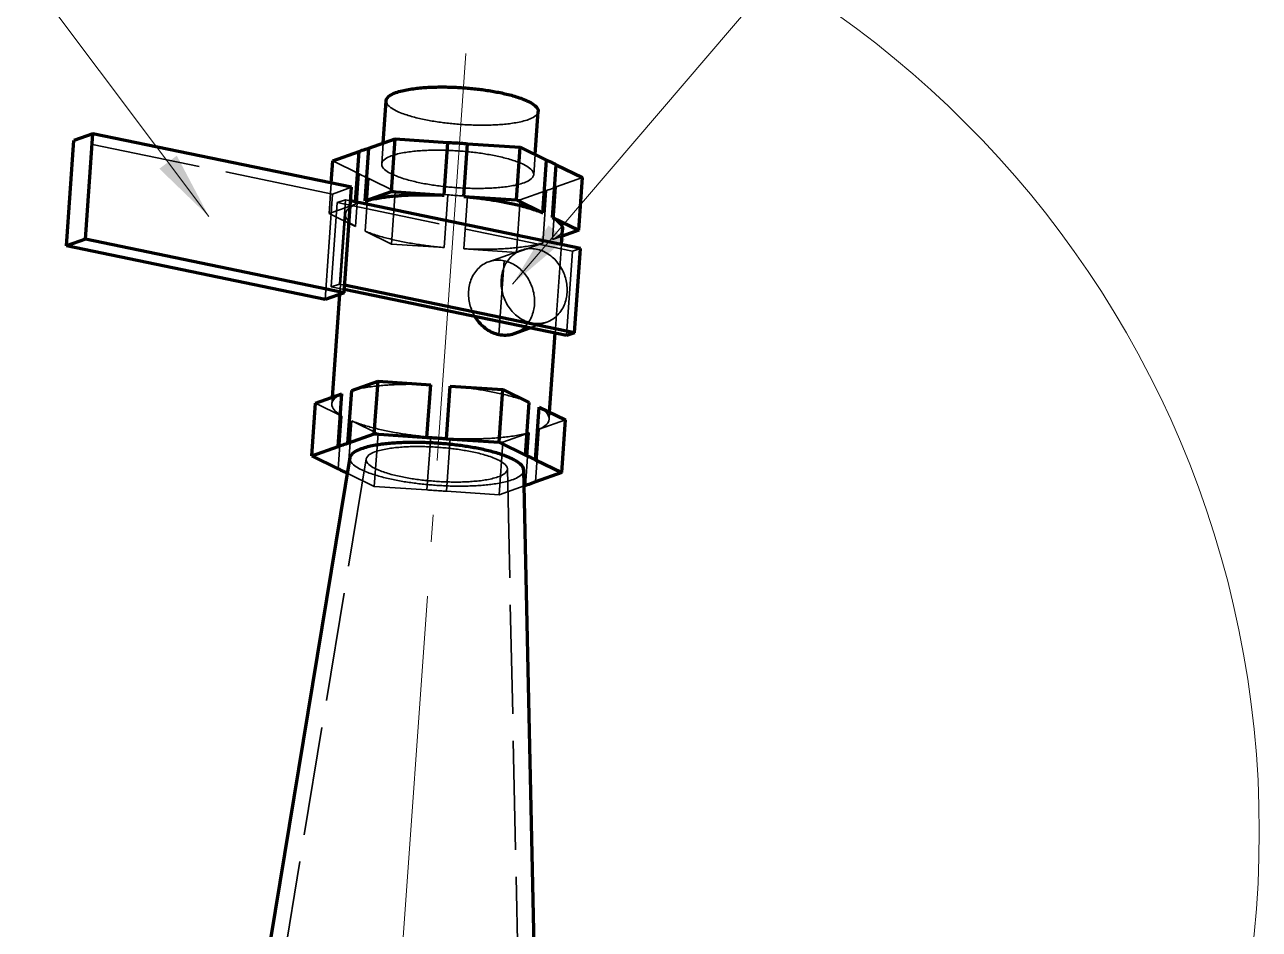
# Model space of a CAD drawing. Header units: millimetres. Extents: x 0 to 2208, y 0 to 420.
# Drawn here: x 990.64 to 1036, y 236.91 to 270.16 of the extents above; entities that cross this region are included whole.
import ezdxf

# ---------------------------------------------------------------- set-up
doc = ezdxf.new("R2010")
doc.units = ezdxf.units.MM
doc.linetypes.add('IRAM-E-TRAZOS', pattern=[5, 4, -1])
doc.linetypes.add('IRAM-F-TRAZO-PUNTO', pattern=[20, 15, -2, 1, -2])
for name, color, linetype, lineweight in [('01-VISIBLE', 7, 'CONTINUOUS', 70), ('02-OCULTA', 4, 'IRAM-E-TRAZOS', 35), ('03-EJE', 1, 'IRAM-F-TRAZO-PUNTO', 18), ('08-FINA', 5, 'CONTINUOUS', 18)]:
    doc.layers.add(name, color=color, linetype=linetype, lineweight=lineweight)

msp = doc.modelspace()

# ---------------------------------------------------------------- hatches: boundary and pattern name
at = {"layer": '08-FINA'}
h = msp.add_hatch(color=7, dxfattribs=at)
h.dxf.hatch_style = 1
h.paths.add_polyline_path([(997.413, 263.106), (996.232, 265.345), (995.592, 264.865)])
h = msp.add_hatch(color=7, dxfattribs=at)
h.dxf.hatch_style = 1
h.paths.add_polyline_path([(1008.567, 260.624), (1010.495, 262.265), (1009.886, 262.784)])

# ---------------------------------------------------------------- linework, layer by layer
at = {"layer": '01-VISIBLE'}
for points in [[(1003.923, 267.366), (1003.938, 267.424), (1003.97, 267.475), (1004.012, 267.518), (1004.06, 267.555), (1004.112, 267.587), (1004.165, 267.614), (1004.221, 267.639), (1004.277, 267.661), (1004.334, 267.681), (1004.392, 267.699), (1004.45, 267.715), (1004.508, 267.73), (1004.567, 267.744), (1004.626, 267.757), (1004.686, 267.769), (1004.745, 267.779), (1004.805, 267.789), (1004.864, 267.799), (1004.924, 267.807), (1004.984, 267.815), (1005.044, 267.822), (1005.104, 267.829), (1005.164, 267.835), (1005.224, 267.84), (1005.285, 267.845), (1005.345, 267.849), (1005.405, 267.853), (1005.466, 267.857), (1005.526, 267.86), (1005.586, 267.863), (1005.647, 267.865), (1005.707, 267.867), (1005.768, 267.868), (1005.828, 267.869), (1005.888, 267.87), (1005.949, 267.87), (1006.009, 267.87), (1006.07, 267.87), (1006.13, 267.869), (1006.191, 267.868), (1006.251, 267.867), (1006.311, 267.865), (1006.372, 267.863), (1006.432, 267.861), (1006.492, 267.858), (1006.553, 267.855), (1006.613, 267.852), (1006.674, 267.848), (1006.734, 267.844), (1006.794, 267.84), (1006.854, 267.835), (1006.915, 267.83), (1006.975, 267.825), (1007.035, 267.819), (1007.095, 267.814), (1007.155, 267.807), (1007.215, 267.801), (1007.275, 267.794), (1007.335, 267.787), (1007.395, 267.779), (1007.455, 267.772), (1007.515, 267.763), (1007.575, 267.755), (1007.635, 267.746), (1007.694, 267.737), (1007.754, 267.727), (1007.814, 267.717), (1007.873, 267.707), (1007.933, 267.696), (1007.992, 267.685), (1008.051, 267.673), (1008.111, 267.661), (1008.17, 267.649), (1008.229, 267.636), (1008.288, 267.623), (1008.347, 267.609), (1008.405, 267.594), (1008.464, 267.579), (1008.522, 267.564), (1008.58, 267.548), (1008.638, 267.531), (1008.696, 267.513), (1008.754, 267.495), (1008.811, 267.476), (1008.868, 267.456), (1008.925, 267.435), (1008.981, 267.413), (1009.037, 267.39), (1009.092, 267.365), (1009.147, 267.339), (1009.2, 267.311), (1009.253, 267.282), (1009.304, 267.25), (1009.354, 267.215), (1009.4, 267.176), (1009.442, 267.133), (1009.478, 267.084), (1009.503, 267.029), (1009.509, 266.97)], [(1003.812, 265.805), (1003.923, 267.366)], [(1009.397, 265.387), (1009.509, 266.97)], [(992.175, 262.029), (992.449, 265.901)], [(993.148, 266.148), (992.449, 265.901)], [(992.873, 262.276), (993.148, 266.148)], [(1002.651, 264.182), (993.148, 266.148)], [(1003.289, 265.62), (1004.257, 265.962)], [(1004.119, 264.026), (1004.257, 265.962)], [(1004.257, 265.962), (1006.192, 265.832)], [(1006.054, 263.896), (1006.192, 265.832)], [(1006.192, 265.832), (1006.252, 265.829), (1006.312, 265.826), (1006.372, 265.823), (1006.432, 265.82), (1006.492, 265.816), (1006.552, 265.812), (1006.611, 265.808), (1006.671, 265.804), (1006.731, 265.799), (1006.791, 265.794), (1006.851, 265.789), (1006.911, 265.784)], [(1001.962, 265.151), (1002.93, 265.493)], [(1002.799, 263.647), (1002.93, 265.493)], [(1002.93, 265.493), (1002.988, 265.518), (1003.047, 265.542), (1003.107, 265.563), (1003.167, 265.583), (1003.228, 265.602), (1003.289, 265.62)], [(1003.152, 263.684), (1003.289, 265.62)], [(1006.774, 263.848), (1006.911, 265.784)], [(1006.911, 265.784), (1008.846, 265.655)], [(1008.708, 263.719), (1008.846, 265.655)], [(1008.846, 265.655), (1009.813, 265.184)], [(1001.904, 264.337), (1001.962, 265.151)], [(1009.676, 263.248), (1009.813, 265.184)], [(1009.813, 265.184), (1009.875, 265.158), (1009.936, 265.131), (1009.996, 265.103), (1010.056, 265.073), (1010.115, 265.042), (1010.173, 265.009)], [(1010.036, 263.073), (1010.173, 265.009)], [(1010.173, 265.009), (1011.14, 264.538)], [(1011.003, 262.602), (1011.14, 264.538)], [(1002.377, 260.31), (1002.651, 264.182)], [(1003.152, 263.684), (1004.119, 264.026)], [(1004.119, 264.026), (1006.054, 263.896)], [(1011.064, 261.938), (1002.616, 263.685)], [(1003.152, 263.684), (1003.211, 263.7), (1003.27, 263.714), (1003.329, 263.728), (1003.388, 263.742), (1003.448, 263.754), (1003.508, 263.766), (1003.567, 263.777), (1003.627, 263.787), (1003.687, 263.797), (1003.747, 263.807), (1003.808, 263.815), (1003.868, 263.824), (1003.928, 263.832), (1003.989, 263.839), (1004.049, 263.846), (1004.11, 263.852), (1004.17, 263.859), (1004.231, 263.864), (1004.291, 263.87), (1004.352, 263.875), (1004.413, 263.879), (1004.473, 263.884), (1004.534, 263.888), (1004.595, 263.891), (1004.655, 263.895), (1004.716, 263.898), (1004.777, 263.9), (1004.838, 263.903), (1004.899, 263.905), (1004.959, 263.907), (1005.02, 263.908), (1005.081, 263.91), (1005.142, 263.911), (1005.203, 263.911), (1005.264, 263.912), (1005.324, 263.912), (1005.385, 263.912), (1005.446, 263.912), (1005.507, 263.911), (1005.568, 263.911), (1005.629, 263.91), (1005.689, 263.908), (1005.75, 263.907), (1005.811, 263.905), (1005.872, 263.903), (1005.933, 263.901), (1005.993, 263.899), (1006.054, 263.896)], [(1006.774, 263.848), (1006.834, 263.843), (1006.894, 263.837), (1006.955, 263.831), (1007.015, 263.825), (1007.076, 263.819), (1007.136, 263.812), (1007.196, 263.805), (1007.256, 263.798), (1007.317, 263.791), (1007.377, 263.783), (1007.437, 263.775), (1007.497, 263.767), (1007.557, 263.759), (1007.617, 263.751), (1007.677, 263.742), (1007.738, 263.733), (1007.797, 263.724), (1007.857, 263.714), (1007.917, 263.704), (1007.977, 263.694), (1008.037, 263.684), (1008.097, 263.674), (1008.156, 263.663), (1008.216, 263.652), (1008.276, 263.64), (1008.335, 263.628), (1008.395, 263.616), (1008.454, 263.604), (1008.513, 263.591), (1008.573, 263.578), (1008.632, 263.565), (1008.691, 263.551), (1008.75, 263.537), (1008.809, 263.523), (1008.868, 263.508), (1008.926, 263.492), (1008.985, 263.477), (1009.044, 263.461), (1009.102, 263.444), (1009.16, 263.427), (1009.218, 263.41), (1009.276, 263.392), (1009.334, 263.373), (1009.392, 263.354), (1009.449, 263.334), (1009.506, 263.314), (1009.563, 263.293), (1009.62, 263.271), (1009.676, 263.248)], [(1006.774, 263.848), (1008.708, 263.719)], [(1008.708, 263.719), (1009.676, 263.248)], [(1010.036, 263.073), (1010.087, 263.041), (1010.138, 263.007), (1010.187, 262.972), (1010.234, 262.933), (1010.278, 262.892), (1010.319, 262.847), (1010.355, 262.798), (1010.383, 262.744), (1010.4, 262.686), (1010.404, 262.625)], [(1010.036, 263.073), (1011.003, 262.602)], [(1010.365, 262.082), (1010.404, 262.625)], [(992.873, 262.276), (992.175, 262.029)], [(1002.377, 260.31), (992.873, 262.276)], [(1011.003, 262.602), (1010.387, 262.384)], [(1001.678, 260.064), (992.175, 262.029)], [(1010.844, 258.84), (1011.064, 261.938)], [(1010.545, 258.734), (1002.385, 260.422)], [(1010.844, 258.84), (1002.396, 260.587)], [(1002.377, 260.31), (1001.678, 260.064)], [(1001.947, 256.463), (1002.215, 260.253)], [(1007.185, 259.429), (1007.219, 259.376), (1007.254, 259.325), (1007.292, 259.275), (1007.332, 259.226), (1007.373, 259.179), (1007.417, 259.134), (1007.462, 259.09), (1007.509, 259.049), (1007.558, 259.01), (1007.609, 258.973), (1007.661, 258.938), (1007.715, 258.906), (1007.771, 258.877), (1007.827, 258.85), (1007.885, 258.826), (1007.945, 258.805), (1008.005, 258.788), (1008.066, 258.773)], [(1008.628, 258.808), (1009.204, 259.012)], [(1008.066, 258.773), (1008.128, 258.762), (1008.191, 258.755), (1008.254, 258.751), (1008.318, 258.751), (1008.381, 258.755), (1008.444, 258.762), (1008.506, 258.774), (1008.568, 258.789), (1008.628, 258.808)], [(1009.928, 255.915), (1010.134, 258.82)], [(1010.844, 258.84), (1010.545, 258.734)], [(1002.657, 256.714), (1003.625, 257.056)], [(1003.487, 255.12), (1003.625, 257.056)], [(1003.625, 257.056), (1005.56, 256.927)], [(1005.422, 254.991), (1005.56, 256.927)], [(1006.142, 254.943), (1006.279, 256.879)], [(1006.279, 256.879), (1008.214, 256.749)], [(1008.077, 254.813), (1008.214, 256.749)], [(1008.214, 256.749), (1009.181, 256.278)], [(1001.33, 256.245), (1002.298, 256.587)], [(1002.16, 254.651), (1002.298, 256.587)], [(1002.52, 254.778), (1002.657, 256.714)], [(1009.044, 254.342), (1009.181, 256.278)], [(1001.193, 254.309), (1001.33, 256.245)], [(1009.404, 254.167), (1009.541, 256.103)], [(1009.541, 256.103), (1010.509, 255.632)], [(1010.371, 253.696), (1010.509, 255.632)], [(1002.52, 254.778), (1003.487, 255.12)], [(1003.487, 255.12), (1005.422, 254.991)], [(1005.422, 254.991), (1005.482, 254.988), (1005.542, 254.985), (1005.602, 254.982), (1005.662, 254.978), (1005.722, 254.974), (1005.782, 254.971), (1005.842, 254.966), (1005.902, 254.962), (1005.962, 254.958), (1006.022, 254.953), (1006.082, 254.948), (1006.142, 254.943)], [(1006.142, 254.943), (1008.077, 254.813)], [(1001.193, 254.309), (1002.16, 254.651)], [(1002.16, 254.651), (1002.219, 254.676), (1002.278, 254.7), (1002.338, 254.722), (1002.398, 254.742), (1002.459, 254.761), (1002.52, 254.778)], [(1007.378, 254.567), (1007.319, 254.579), (1007.26, 254.59), (1007.2, 254.602), (1007.141, 254.613), (1007.081, 254.623), (1007.022, 254.633), (1006.962, 254.643), (1006.902, 254.653), (1006.843, 254.662), (1006.783, 254.671), (1006.723, 254.68), (1006.663, 254.688), (1006.603, 254.696), (1006.543, 254.704), (1006.483, 254.711), (1006.423, 254.718), (1006.363, 254.725), (1006.303, 254.732), (1006.243, 254.738), (1006.183, 254.744), (1006.123, 254.75), (1006.062, 254.755), (1006.002, 254.76), (1005.942, 254.765), (1005.882, 254.77), (1005.821, 254.774), (1005.761, 254.778), (1005.701, 254.782), (1005.64, 254.786), (1005.58, 254.789), (1005.519, 254.792), (1005.459, 254.795), (1005.399, 254.797), (1005.338, 254.799), (1005.278, 254.801), (1005.217, 254.803), (1005.157, 254.804), (1005.096, 254.805), (1005.036, 254.805), (1004.975, 254.806), (1004.915, 254.806), (1004.855, 254.806), (1004.794, 254.805), (1004.734, 254.804), (1004.673, 254.803), (1004.613, 254.801), (1004.552, 254.799), (1004.492, 254.797), (1004.431, 254.795), (1004.371, 254.792), (1004.311, 254.788), (1004.25, 254.784), (1004.19, 254.78), (1004.13, 254.776), (1004.07, 254.771), (1004.009, 254.765), (1003.949, 254.759), (1003.889, 254.753), (1003.829, 254.746), (1003.769, 254.738), (1003.709, 254.73), (1003.649, 254.721), (1003.59, 254.712), (1003.53, 254.702), (1003.47, 254.691), (1003.411, 254.68), (1003.352, 254.667), (1003.293, 254.654), (1003.234, 254.639), (1003.176, 254.624), (1003.118, 254.607), (1003.06, 254.589), (1003.003, 254.569), (1002.946, 254.548), (1002.891, 254.524), (1002.836, 254.498), (1002.783, 254.469), (1002.733, 254.436), (1002.685, 254.398), (1002.644, 254.354), (1002.611, 254.304), (1002.592, 254.247)], [(1008.974, 253.794), (1008.964, 253.854), (1008.938, 253.91), (1008.901, 253.959), (1008.859, 254.004), (1008.812, 254.044), (1008.763, 254.081), (1008.712, 254.115), (1008.659, 254.146), (1008.605, 254.176), (1008.55, 254.204), (1008.495, 254.23), (1008.439, 254.255), (1008.382, 254.278), (1008.325, 254.301), (1008.267, 254.323), (1008.209, 254.344), (1008.151, 254.364), (1008.093, 254.383), (1008.034, 254.401), (1007.975, 254.419), (1007.916, 254.436), (1007.857, 254.453), (1007.797, 254.469), (1007.738, 254.484), (1007.678, 254.499), (1007.618, 254.513), (1007.559, 254.527), (1007.499, 254.541), (1007.438, 254.554), (1007.378, 254.567)], [(1008.077, 254.813), (1009.044, 254.342)], [(1002.592, 254.247), (996.256, 215.8)], [(1002.16, 253.838), (1001.193, 254.309)], [(1009.044, 254.342), (1009.106, 254.316), (1009.167, 254.289), (1009.227, 254.261), (1009.287, 254.231), (1009.346, 254.2), (1009.404, 254.167)], [(1009.404, 254.167), (1010.371, 253.696)], [(1002.498, 253.673), (1002.44, 253.697), (1002.383, 253.723), (1002.326, 253.75), (1002.27, 253.778), (1002.215, 253.807), (1002.16, 253.838)], [(1008.974, 253.794), (1009.819, 214.838)], [(1010.371, 253.696), (1009.404, 253.355)], [(1009.044, 253.228), (1008.987, 253.207)], [(1009.404, 253.355), (1009.345, 253.329), (1009.286, 253.306), (1009.226, 253.284), (1009.166, 253.264), (1009.105, 253.245), (1009.044, 253.228)]]:
    msp.add_lwpolyline(points, dxfattribs=at)
at = {"layer": '02-OCULTA'}
for points in [[(1005.319, 266.674), (1005.26, 266.687), (1005.201, 266.7), (1005.143, 266.713), (1005.084, 266.727), (1005.025, 266.741), (1004.967, 266.756), (1004.908, 266.772), (1004.85, 266.788), (1004.792, 266.805), (1004.735, 266.823), (1004.677, 266.841), (1004.62, 266.86), (1004.563, 266.88), (1004.506, 266.901), (1004.45, 266.923), (1004.394, 266.946), (1004.339, 266.971), (1004.285, 266.997), (1004.231, 267.024), (1004.179, 267.054), (1004.128, 267.086), (1004.078, 267.121), (1004.032, 267.16), (1003.99, 267.203), (1003.954, 267.251), (1003.93, 267.306), (1003.923, 267.366)], [(1009.509, 266.97), (1009.494, 266.911), (1009.462, 266.86), (1009.42, 266.817), (1009.372, 266.78), (1009.32, 266.749), (1009.267, 266.721), (1009.211, 266.697), (1009.155, 266.675), (1009.098, 266.655), (1009.04, 266.637), (1008.982, 266.62), (1008.924, 266.605), (1008.865, 266.591), (1008.806, 266.579), (1008.746, 266.567), (1008.687, 266.556), (1008.627, 266.546), (1008.567, 266.537), (1008.508, 266.528), (1008.448, 266.52), (1008.388, 266.513), (1008.327, 266.507), (1008.267, 266.501), (1008.207, 266.495), (1008.147, 266.49), (1008.087, 266.486), (1008.026, 266.482), (1007.966, 266.478), (1007.905, 266.475), (1007.845, 266.473), (1007.785, 266.47), (1007.724, 266.469), (1007.664, 266.467), (1007.603, 266.466), (1007.543, 266.465), (1007.482, 266.465), (1007.422, 266.465), (1007.361, 266.466), (1007.301, 266.466), (1007.241, 266.467), (1007.18, 266.469), (1007.12, 266.47), (1007.059, 266.473), (1006.999, 266.475), (1006.938, 266.478), (1006.878, 266.481), (1006.818, 266.484), (1006.757, 266.488), (1006.697, 266.492), (1006.637, 266.496), (1006.576, 266.501), (1006.516, 266.505), (1006.456, 266.511), (1006.396, 266.516), (1006.335, 266.522), (1006.275, 266.528), (1006.215, 266.535), (1006.155, 266.542), (1006.095, 266.549), (1006.035, 266.556), (1005.975, 266.564), (1005.915, 266.572), (1005.855, 266.581), (1005.796, 266.59), (1005.736, 266.599), (1005.676, 266.608), (1005.617, 266.618), (1005.557, 266.629), (1005.497, 266.64), (1005.438, 266.651), (1005.379, 266.662), (1005.319, 266.674)], [(1001.953, 263.936), (992.449, 265.901)], [(1003.758, 265.043), (1003.812, 265.805)], [(1003.758, 265.043), (1003.773, 265.101), (1003.805, 265.152), (1003.847, 265.195), (1003.895, 265.232), (1003.947, 265.263), (1004.001, 265.291), (1004.056, 265.316), (1004.112, 265.338), (1004.169, 265.357), (1004.227, 265.375), (1004.285, 265.392), (1004.344, 265.407), (1004.402, 265.421), (1004.461, 265.434), (1004.521, 265.445), (1004.58, 265.456), (1004.64, 265.466), (1004.699, 265.475), (1004.759, 265.484), (1004.819, 265.492), (1004.879, 265.499), (1004.939, 265.505), (1004.999, 265.511), (1005.06, 265.517), (1005.12, 265.522), (1005.18, 265.526), (1005.24, 265.53), (1005.301, 265.534), (1005.361, 265.537), (1005.421, 265.539), (1005.482, 265.542), (1005.542, 265.544), (1005.603, 265.545), (1005.663, 265.546), (1005.724, 265.547), (1005.784, 265.547), (1005.844, 265.547), (1005.905, 265.547), (1005.965, 265.546), (1006.026, 265.545), (1006.086, 265.543), (1006.146, 265.542), (1006.207, 265.54), (1006.267, 265.537), (1006.328, 265.535), (1006.388, 265.532), (1006.448, 265.528), (1006.509, 265.525), (1006.569, 265.521), (1006.629, 265.516), (1006.69, 265.512), (1006.75, 265.507), (1006.81, 265.502), (1006.87, 265.496), (1006.93, 265.49), (1006.99, 265.484), (1007.05, 265.478), (1007.111, 265.471), (1007.171, 265.464), (1007.23, 265.456), (1007.29, 265.448), (1007.35, 265.44), (1007.41, 265.432), (1007.47, 265.423), (1007.53, 265.414), (1007.589, 265.404), (1007.649, 265.394), (1007.708, 265.384), (1007.768, 265.373), (1007.827, 265.362), (1007.887, 265.35), (1007.946, 265.338), (1008.005, 265.326), (1008.064, 265.313), (1008.123, 265.3), (1008.182, 265.286), (1008.24, 265.271), (1008.299, 265.256), (1008.357, 265.241), (1008.416, 265.224), (1008.474, 265.208), (1008.531, 265.19), (1008.589, 265.172), (1008.646, 265.153), (1008.703, 265.133), (1008.76, 265.112), (1008.816, 265.09), (1008.872, 265.066), (1008.927, 265.042), (1008.982, 265.016), (1009.036, 264.988), (1009.088, 264.959), (1009.139, 264.926), (1009.189, 264.891), (1009.235, 264.853), (1009.278, 264.81), (1009.313, 264.761), (1009.338, 264.706), (1009.344, 264.646)], [(1009.344, 264.646), (1009.397, 265.387)], [(1002.93, 264.68), (1001.962, 265.151)], [(1005.155, 264.351), (1005.096, 264.364), (1005.037, 264.377), (1004.978, 264.39), (1004.919, 264.404), (1004.86, 264.418), (1004.802, 264.433), (1004.744, 264.449), (1004.686, 264.465), (1004.628, 264.482), (1004.57, 264.499), (1004.512, 264.518), (1004.455, 264.537), (1004.398, 264.557), (1004.342, 264.578), (1004.285, 264.6), (1004.23, 264.623), (1004.174, 264.647), (1004.12, 264.673), (1004.066, 264.701), (1004.014, 264.731), (1003.963, 264.763), (1003.913, 264.798), (1003.867, 264.836), (1003.825, 264.879), (1003.789, 264.928), (1003.765, 264.983), (1003.758, 265.043)], [(1002.792, 262.744), (1002.93, 264.68)], [(1003.289, 264.505), (1003.228, 264.531), (1003.167, 264.558), (1003.106, 264.586), (1003.047, 264.616), (1002.988, 264.647), (1002.93, 264.68)], [(1003.152, 262.569), (1003.289, 264.505)], [(1004.257, 264.034), (1003.289, 264.505)], [(1009.344, 264.646), (1009.329, 264.588), (1009.297, 264.537), (1009.255, 264.494), (1009.207, 264.457), (1009.156, 264.426), (1009.102, 264.398), (1009.047, 264.373), (1008.99, 264.351), (1008.933, 264.332), (1008.875, 264.313), (1008.817, 264.297), (1008.759, 264.282), (1008.7, 264.268), (1008.641, 264.255), (1008.581, 264.244), (1008.522, 264.233), (1008.462, 264.223), (1008.403, 264.214), (1008.343, 264.205), (1008.283, 264.197), (1008.223, 264.19), (1008.163, 264.184), (1008.102, 264.178), (1008.042, 264.172), (1007.982, 264.167), (1007.922, 264.163), (1007.861, 264.159), (1007.801, 264.155), (1007.741, 264.152), (1007.68, 264.149), (1007.62, 264.147), (1007.559, 264.145), (1007.499, 264.144), (1007.438, 264.143), (1007.378, 264.142), (1007.318, 264.142), (1007.257, 264.142), (1007.197, 264.142), (1007.136, 264.143), (1007.076, 264.144), (1007.015, 264.146), (1006.955, 264.147), (1006.894, 264.149), (1006.834, 264.152), (1006.774, 264.154), (1006.713, 264.157), (1006.653, 264.161), (1006.592, 264.164), (1006.532, 264.168), (1006.472, 264.173), (1006.412, 264.177), (1006.351, 264.182), (1006.291, 264.187), (1006.231, 264.193), (1006.171, 264.199), (1006.11, 264.205), (1006.05, 264.212), (1005.99, 264.218), (1005.93, 264.226), (1005.87, 264.233), (1005.81, 264.241), (1005.75, 264.249), (1005.691, 264.258), (1005.631, 264.266), (1005.571, 264.276), (1005.511, 264.285), (1005.452, 264.295), (1005.392, 264.306), (1005.333, 264.316), (1005.273, 264.328), (1005.214, 264.339), (1005.155, 264.351)], [(1011.14, 264.538), (1010.173, 264.196)], [(1001.825, 263.215), (1001.904, 264.337)], [(1002.651, 264.182), (1001.953, 263.936)], [(1004.119, 262.098), (1004.257, 264.034)], [(1006.192, 263.905), (1004.257, 264.034)], [(1009.813, 264.069), (1008.846, 263.727)], [(1009.676, 262.133), (1009.813, 264.069)], [(1010.173, 264.196), (1010.115, 264.171), (1010.055, 264.147), (1009.996, 264.126), (1009.935, 264.106), (1009.874, 264.087), (1009.813, 264.069)], [(1010.036, 262.26), (1010.173, 264.196)], [(1001.678, 260.064), (1001.953, 263.936)], [(1001.825, 263.215), (1002.792, 263.557)], [(1001.905, 260.521), (1002.125, 263.619)], [(1002.125, 263.619), (1002.424, 263.725)], [(1010.765, 261.832), (1002.125, 263.619)], [(1002.205, 260.627), (1002.424, 263.725)], [(1002.616, 263.685), (1002.424, 263.725)], [(1002.424, 263.192), (1002.436, 263.251), (1002.461, 263.305), (1002.496, 263.354), (1002.538, 263.397), (1002.584, 263.436), (1002.633, 263.471), (1002.685, 263.502), (1002.738, 263.531), (1002.792, 263.557)], [(1002.792, 263.557), (1002.799, 263.647)], [(1006.054, 261.969), (1006.192, 263.905)], [(1006.911, 263.857), (1006.851, 263.86), (1006.791, 263.863), (1006.731, 263.866), (1006.671, 263.869), (1006.611, 263.873), (1006.551, 263.877), (1006.491, 263.881), (1006.431, 263.885), (1006.371, 263.89), (1006.311, 263.895), (1006.251, 263.9), (1006.192, 263.905)], [(1006.774, 261.921), (1006.911, 263.857)], [(1008.846, 263.727), (1006.911, 263.857)], [(1008.708, 261.791), (1008.846, 263.727)], [(1002.792, 262.744), (1001.825, 263.215)], [(1002.215, 260.253), (1002.424, 263.192)], [(1002.792, 262.744), (1002.74, 262.776), (1002.69, 262.81), (1002.641, 262.845), (1002.594, 262.884), (1002.55, 262.925), (1002.509, 262.97), (1002.473, 263.019), (1002.445, 263.073), (1002.427, 263.131), (1002.424, 263.192)], [(1010.404, 262.625), (1010.392, 262.566), (1010.367, 262.512), (1010.332, 262.463), (1010.29, 262.419), (1010.244, 262.381), (1010.195, 262.346), (1010.143, 262.315), (1010.09, 262.286), (1010.036, 262.26)], [(1004.419, 262.204), (1004.36, 262.216), (1004.301, 262.229), (1004.243, 262.242), (1004.184, 262.255), (1004.126, 262.269), (1004.067, 262.283), (1004.009, 262.297), (1003.951, 262.312), (1003.893, 262.327), (1003.835, 262.342), (1003.777, 262.358), (1003.719, 262.375), (1003.662, 262.392), (1003.604, 262.409), (1003.547, 262.427), (1003.49, 262.445), (1003.433, 262.464), (1003.376, 262.484), (1003.32, 262.504), (1003.264, 262.525), (1003.208, 262.547), (1003.152, 262.569)], [(1004.119, 262.098), (1003.152, 262.569)], [(1006.054, 261.969), (1005.993, 261.974), (1005.932, 261.98), (1005.871, 261.986), (1005.81, 261.992), (1005.75, 261.999), (1005.689, 262.005), (1005.628, 262.012), (1005.567, 262.019), (1005.506, 262.027), (1005.445, 262.034), (1005.385, 262.042), (1005.324, 262.05), (1005.263, 262.059), (1005.203, 262.067), (1005.142, 262.076), (1005.082, 262.085), (1005.021, 262.095), (1004.961, 262.104), (1004.9, 262.114), (1004.84, 262.124), (1004.78, 262.135), (1004.719, 262.146), (1004.659, 262.157), (1004.599, 262.168), (1004.539, 262.18), (1004.479, 262.191), (1004.419, 262.204)], [(1010.387, 262.384), (1010.036, 262.26)], [(1006.054, 261.969), (1004.119, 262.098)], [(1009.676, 262.133), (1009.617, 262.117), (1009.558, 262.103), (1009.499, 262.089), (1009.44, 262.075), (1009.38, 262.063), (1009.32, 262.051), (1009.26, 262.04), (1009.201, 262.03), (1009.141, 262.02), (1009.08, 262.01), (1009.02, 262.002), (1008.96, 261.993), (1008.9, 261.985), (1008.839, 261.978), (1008.779, 261.971), (1008.718, 261.965), (1008.658, 261.958), (1008.597, 261.953), (1008.537, 261.947), (1008.476, 261.942), (1008.415, 261.938), (1008.355, 261.933), (1008.294, 261.929), (1008.233, 261.926), (1008.172, 261.922), (1008.112, 261.919), (1008.051, 261.917), (1007.99, 261.914), (1007.929, 261.912), (1007.868, 261.91), (1007.808, 261.909), (1007.747, 261.907), (1007.686, 261.906), (1007.625, 261.906), (1007.564, 261.905), (1007.503, 261.905), (1007.443, 261.905), (1007.382, 261.905), (1007.321, 261.906), (1007.26, 261.906), (1007.199, 261.907), (1007.138, 261.908), (1007.078, 261.91), (1007.017, 261.912), (1006.956, 261.914), (1006.895, 261.916), (1006.834, 261.918), (1006.774, 261.921)], [(1008.708, 261.791), (1006.774, 261.921)], [(1007.696, 261.449), (1008.893, 261.871)], [(1008.893, 261.871), (1008.837, 261.85), (1008.782, 261.824), (1008.728, 261.796), (1008.677, 261.765), (1008.627, 261.73), (1008.58, 261.693), (1008.534, 261.653), (1008.491, 261.611), (1008.451, 261.566), (1008.412, 261.52), (1008.377, 261.471), (1008.344, 261.42), (1008.313, 261.368), (1008.285, 261.315), (1008.26, 261.26), (1008.237, 261.204), (1008.217, 261.147), (1008.199, 261.09), (1008.184, 261.031), (1008.172, 260.972), (1008.162, 260.912), (1008.154, 260.853), (1008.149, 260.792), (1008.146, 260.732), (1008.146, 260.672), (1008.148, 260.611), (1008.152, 260.551), (1008.159, 260.491), (1008.168, 260.431), (1008.179, 260.372), (1008.192, 260.313), (1008.207, 260.255), (1008.225, 260.197), (1008.244, 260.14), (1008.266, 260.084), (1008.29, 260.028), (1008.316, 259.974), (1008.344, 259.92), (1008.373, 259.867), (1008.405, 259.816), (1008.439, 259.766), (1008.474, 259.717), (1008.511, 259.67), (1008.551, 259.624), (1008.592, 259.579), (1008.634, 259.537), (1008.679, 259.496), (1008.725, 259.457), (1008.773, 259.42), (1008.822, 259.385), (1008.873, 259.352), (1008.925, 259.322), (1008.978, 259.294), (1009.033, 259.269), (1009.089, 259.246), (1009.146, 259.227), (1009.204, 259.21), (1009.263, 259.196)], [(1009.676, 262.133), (1008.708, 261.791)], [(1009.825, 259.231), (1009.882, 259.253), (1009.937, 259.278), (1009.991, 259.307), (1010.043, 259.339), (1010.093, 259.374), (1010.14, 259.411), (1010.186, 259.451), (1010.229, 259.494), (1010.27, 259.539), (1010.308, 259.586), (1010.344, 259.635), (1010.377, 259.686), (1010.408, 259.739), (1010.436, 259.793), (1010.461, 259.848), (1010.484, 259.905), (1010.504, 259.962), (1010.521, 260.02), (1010.536, 260.079), (1010.548, 260.139), (1010.558, 260.199), (1010.565, 260.259), (1010.57, 260.319), (1010.572, 260.38), (1010.572, 260.441), (1010.57, 260.502), (1010.565, 260.562), (1010.558, 260.623), (1010.549, 260.683), (1010.537, 260.742), (1010.523, 260.802), (1010.507, 260.86), (1010.489, 260.918), (1010.469, 260.976), (1010.447, 261.032), (1010.422, 261.088), (1010.396, 261.142), (1010.367, 261.196), (1010.337, 261.249), (1010.304, 261.3), (1010.27, 261.35), (1010.234, 261.399), (1010.196, 261.446), (1010.156, 261.492), (1010.114, 261.536), (1010.07, 261.579), (1010.025, 261.619), (1009.978, 261.658), (1009.93, 261.694), (1009.879, 261.729), (1009.828, 261.761), (1009.775, 261.79), (1009.72, 261.818), (1009.665, 261.842), (1009.608, 261.864), (1009.55, 261.883), (1009.492, 261.898), (1009.432, 261.911), (1009.372, 261.92), (1009.312, 261.927), (1009.251, 261.929), (1009.19, 261.928), (1009.13, 261.924), (1009.069, 261.916), (1009.01, 261.905), (1008.951, 261.89), (1008.893, 261.871)], [(1010.134, 258.82), (1010.365, 262.082)], [(1010.545, 258.734), (1010.765, 261.832)], [(1011.064, 261.938), (1010.765, 261.832)], [(1007.696, 261.449), (1007.639, 261.427), (1007.584, 261.401), (1007.53, 261.373), (1007.478, 261.341), (1007.428, 261.306), (1007.38, 261.268), (1007.335, 261.228), (1007.292, 261.185), (1007.251, 261.14), (1007.212, 261.093), (1007.177, 261.044), (1007.144, 260.993), (1007.113, 260.94), (1007.085, 260.886), (1007.06, 260.831), (1007.037, 260.774), (1007.017, 260.717), (1007, 260.659), (1006.985, 260.6), (1006.973, 260.54), (1006.963, 260.48), (1006.956, 260.42), (1006.951, 260.359), (1006.949, 260.298), (1006.949, 260.237), (1006.951, 260.177), (1006.956, 260.116), (1006.963, 260.056), (1006.973, 259.996), (1006.984, 259.936), (1006.998, 259.877), (1007.014, 259.818), (1007.032, 259.76), (1007.053, 259.703), (1007.075, 259.646), (1007.1, 259.59), (1007.126, 259.536), (1007.155, 259.482), (1007.185, 259.429)], [(1008.258, 261.484), (1008.196, 261.495), (1008.133, 261.502), (1008.069, 261.506), (1008.006, 261.506), (1007.943, 261.502), (1007.88, 261.495), (1007.818, 261.483), (1007.756, 261.468), (1007.696, 261.449)], [(1008.066, 258.773), (1008.258, 261.484)], [(1008.628, 258.808), (1008.685, 258.83), (1008.739, 258.855), (1008.793, 258.884), (1008.844, 258.915), (1008.894, 258.949), (1008.941, 258.987), (1008.987, 259.027), (1009.03, 259.069), (1009.07, 259.113), (1009.109, 259.16), (1009.144, 259.209), (1009.177, 259.259), (1009.208, 259.311), (1009.236, 259.365), (1009.261, 259.42), (1009.284, 259.476), (1009.304, 259.532), (1009.322, 259.59), (1009.337, 259.649), (1009.349, 259.708), (1009.359, 259.767), (1009.367, 259.827), (1009.372, 259.887), (1009.375, 259.948), (1009.375, 260.008), (1009.373, 260.068), (1009.369, 260.129), (1009.362, 260.189), (1009.353, 260.248), (1009.342, 260.308), (1009.329, 260.366), (1009.314, 260.425), (1009.296, 260.483), (1009.277, 260.54), (1009.255, 260.596), (1009.231, 260.652), (1009.205, 260.706), (1009.178, 260.76), (1009.148, 260.812), (1009.116, 260.864), (1009.082, 260.914), (1009.047, 260.963), (1009.01, 261.01), (1008.97, 261.056), (1008.929, 261.1), (1008.887, 261.143), (1008.842, 261.184), (1008.796, 261.223), (1008.749, 261.26), (1008.699, 261.295), (1008.648, 261.327), (1008.596, 261.358), (1008.543, 261.385), (1008.488, 261.411), (1008.432, 261.433), (1008.375, 261.453), (1008.317, 261.47), (1008.258, 261.484)], [(1001.905, 260.521), (1002.205, 260.627)], [(1002.385, 260.422), (1001.905, 260.521)], [(1002.396, 260.587), (1002.205, 260.627)], [(1009.204, 259.012), (1009.825, 259.231)], [(1009.263, 259.196), (1009.325, 259.185), (1009.388, 259.178), (1009.452, 259.174), (1009.515, 259.174), (1009.578, 259.177), (1009.641, 259.185), (1009.703, 259.197), (1009.765, 259.212), (1009.825, 259.231)], [(1002.657, 256.714), (1002.716, 256.73), (1002.775, 256.745), (1002.834, 256.759), (1002.894, 256.772), (1002.953, 256.784), (1003.013, 256.796), (1003.073, 256.807), (1003.133, 256.818), (1003.193, 256.828), (1003.253, 256.837), (1003.313, 256.846), (1003.373, 256.854), (1003.434, 256.862), (1003.494, 256.869), (1003.555, 256.876), (1003.615, 256.883), (1003.676, 256.889), (1003.736, 256.895), (1003.797, 256.9), (1003.857, 256.905), (1003.918, 256.91), (1003.979, 256.914), (1004.039, 256.918), (1004.1, 256.922), (1004.161, 256.925), (1004.222, 256.928), (1004.282, 256.931), (1004.343, 256.933), (1004.404, 256.935), (1004.465, 256.937), (1004.526, 256.939), (1004.587, 256.94), (1004.647, 256.941), (1004.708, 256.942), (1004.769, 256.942), (1004.83, 256.943), (1004.891, 256.943), (1004.952, 256.942), (1005.012, 256.942), (1005.073, 256.941), (1005.134, 256.94), (1005.195, 256.939), (1005.256, 256.937), (1005.317, 256.936), (1005.377, 256.934), (1005.438, 256.932), (1005.499, 256.929), (1005.56, 256.927)], [(1006.279, 256.879), (1006.34, 256.873), (1006.4, 256.867), (1006.46, 256.861), (1006.521, 256.855), (1006.581, 256.849), (1006.641, 256.842), (1006.702, 256.836), (1006.762, 256.828), (1006.822, 256.821), (1006.882, 256.814), (1006.943, 256.806), (1007.003, 256.798), (1007.063, 256.79), (1007.123, 256.781), (1007.183, 256.772), (1007.243, 256.763), (1007.303, 256.754), (1007.363, 256.745), (1007.423, 256.735), (1007.483, 256.725), (1007.542, 256.714), (1007.602, 256.704), (1007.662, 256.693), (1007.722, 256.682), (1007.781, 256.67), (1007.841, 256.659), (1007.9, 256.647), (1007.96, 256.634), (1008.019, 256.622), (1008.078, 256.609), (1008.137, 256.595), (1008.196, 256.581), (1008.255, 256.567), (1008.314, 256.553), (1008.373, 256.538), (1008.432, 256.523), (1008.491, 256.507), (1008.549, 256.491), (1008.607, 256.475), (1008.666, 256.457), (1008.724, 256.44), (1008.782, 256.422), (1008.84, 256.403), (1008.897, 256.384), (1008.954, 256.364), (1009.012, 256.344), (1009.069, 256.323), (1009.125, 256.301), (1009.181, 256.278)], [(1001.929, 256.222), (1001.941, 256.281), (1001.966, 256.336), (1002.002, 256.384), (1002.043, 256.428), (1002.09, 256.467), (1002.139, 256.501), (1002.19, 256.532), (1002.243, 256.561), (1002.298, 256.587)], [(1001.929, 256.222), (1001.947, 256.463)], [(1002.298, 255.774), (1001.33, 256.245)], [(1002.298, 255.774), (1002.246, 255.806), (1002.195, 255.84), (1002.146, 255.876), (1002.099, 255.914), (1002.055, 255.956), (1002.014, 256.001), (1001.979, 256.05), (1001.95, 256.103), (1001.933, 256.161), (1001.929, 256.222)], [(1009.541, 256.103), (1009.593, 256.072), (1009.643, 256.038), (1009.692, 256.002), (1009.739, 255.964), (1009.784, 255.922), (1009.825, 255.877), (1009.86, 255.828), (1009.888, 255.774), (1009.906, 255.716), (1009.909, 255.656)], [(1009.909, 255.656), (1009.928, 255.915)], [(1002.16, 253.838), (1002.298, 255.774)], [(1002.52, 253.663), (1002.657, 255.599)], [(1003.924, 255.234), (1003.865, 255.246), (1003.807, 255.259), (1003.748, 255.272), (1003.69, 255.285), (1003.631, 255.299), (1003.573, 255.313), (1003.515, 255.327), (1003.456, 255.342), (1003.398, 255.357), (1003.34, 255.373), (1003.283, 255.389), (1003.225, 255.405), (1003.167, 255.422), (1003.11, 255.439), (1003.053, 255.457), (1002.995, 255.476), (1002.939, 255.495), (1002.882, 255.514), (1002.825, 255.534), (1002.769, 255.555), (1002.713, 255.577), (1002.657, 255.599)], [(1003.625, 255.128), (1002.657, 255.599)], [(1009.909, 255.656), (1009.898, 255.597), (1009.872, 255.542), (1009.837, 255.493), (1009.796, 255.45), (1009.749, 255.411), (1009.7, 255.377), (1009.649, 255.345), (1009.595, 255.317), (1009.541, 255.291)], [(1010.509, 255.632), (1009.541, 255.291)], [(1003.487, 253.192), (1003.625, 255.128)], [(1005.56, 254.999), (1003.625, 255.128)], [(1005.56, 254.999), (1005.499, 255.005), (1005.438, 255.01), (1005.377, 255.016), (1005.316, 255.023), (1005.255, 255.029), (1005.194, 255.036), (1005.133, 255.043), (1005.072, 255.05), (1005.012, 255.057), (1004.951, 255.065), (1004.89, 255.073), (1004.83, 255.081), (1004.769, 255.089), (1004.708, 255.098), (1004.648, 255.107), (1004.587, 255.116), (1004.527, 255.125), (1004.466, 255.135), (1004.406, 255.145), (1004.345, 255.155), (1004.285, 255.165), (1004.225, 255.176), (1004.164, 255.187), (1004.104, 255.198), (1004.044, 255.21), (1003.984, 255.222), (1003.924, 255.234)], [(1005.422, 253.063), (1005.56, 254.999)], [(1006.142, 253.015), (1006.279, 254.951)], [(1009.181, 255.164), (1009.123, 255.148), (1009.064, 255.133), (1009.004, 255.119), (1008.945, 255.106), (1008.885, 255.093), (1008.826, 255.082), (1008.766, 255.071), (1008.706, 255.06), (1008.646, 255.05), (1008.586, 255.041), (1008.526, 255.032), (1008.465, 255.024), (1008.405, 255.016), (1008.345, 255.008), (1008.284, 255.001), (1008.224, 254.995), (1008.163, 254.989), (1008.103, 254.983), (1008.042, 254.978), (1007.981, 254.973), (1007.921, 254.968), (1007.86, 254.964), (1007.799, 254.96), (1007.739, 254.956), (1007.678, 254.953), (1007.617, 254.95), (1007.556, 254.947), (1007.496, 254.945), (1007.435, 254.942), (1007.374, 254.941), (1007.313, 254.939), (1007.252, 254.938), (1007.191, 254.937), (1007.131, 254.936), (1007.07, 254.935), (1007.009, 254.935), (1006.948, 254.935), (1006.887, 254.935), (1006.826, 254.936), (1006.766, 254.937), (1006.705, 254.938), (1006.644, 254.939), (1006.583, 254.94), (1006.522, 254.942), (1006.461, 254.944), (1006.401, 254.946), (1006.34, 254.948), (1006.279, 254.951)], [(1008.214, 254.822), (1006.279, 254.951)], [(1009.181, 255.164), (1008.214, 254.822)], [(1009.044, 253.228), (1009.181, 255.164)], [(1009.404, 253.355), (1009.541, 255.291)], [(1007.079, 254.461), (1007.02, 254.473), (1006.961, 254.484), (1006.902, 254.495), (1006.843, 254.506), (1006.783, 254.516), (1006.724, 254.526), (1006.665, 254.535), (1006.605, 254.544), (1006.546, 254.553), (1006.486, 254.561), (1006.427, 254.569), (1006.367, 254.577), (1006.307, 254.584), (1006.248, 254.591), (1006.188, 254.597), (1006.128, 254.603), (1006.068, 254.609), (1006.008, 254.614), (1005.948, 254.619), (1005.888, 254.624), (1005.828, 254.629), (1005.769, 254.633), (1005.708, 254.637), (1005.648, 254.64), (1005.588, 254.643), (1005.528, 254.646), (1005.468, 254.648), (1005.408, 254.65), (1005.348, 254.652), (1005.288, 254.653), (1005.228, 254.654), (1005.168, 254.655), (1005.108, 254.655), (1005.048, 254.655), (1004.987, 254.655), (1004.927, 254.654), (1004.867, 254.653), (1004.807, 254.651), (1004.747, 254.649), (1004.687, 254.646), (1004.627, 254.643), (1004.567, 254.64), (1004.507, 254.636), (1004.447, 254.631), (1004.387, 254.626), (1004.327, 254.621), (1004.267, 254.615), (1004.208, 254.608), (1004.148, 254.6), (1004.088, 254.592), (1004.029, 254.584), (1003.97, 254.574), (1003.91, 254.563), (1003.851, 254.552), (1003.792, 254.539), (1003.734, 254.526), (1003.676, 254.511), (1003.618, 254.494), (1003.561, 254.476), (1003.504, 254.456), (1003.448, 254.433), (1003.394, 254.408), (1003.341, 254.379), (1003.291, 254.345), (1003.247, 254.305), (1003.211, 254.257), (1003.19, 254.201)], [(1008.376, 253.833), (1008.363, 253.894), (1008.332, 253.948), (1008.291, 253.995), (1008.244, 254.036), (1008.194, 254.073), (1008.141, 254.107), (1008.087, 254.137), (1008.031, 254.166), (1007.975, 254.192), (1007.917, 254.217), (1007.86, 254.241), (1007.801, 254.263), (1007.742, 254.284), (1007.683, 254.304), (1007.624, 254.323), (1007.564, 254.341), (1007.504, 254.358), (1007.444, 254.375), (1007.383, 254.391), (1007.323, 254.406), (1007.262, 254.421), (1007.201, 254.435), (1007.14, 254.448), (1007.079, 254.461)], [(1008.077, 252.886), (1008.214, 254.822)], [(1003.19, 254.201), (996.854, 215.755)], [(1002.592, 254.247), (1002.592, 254.186), (1002.609, 254.129), (1002.639, 254.077), (1002.677, 254.03), (1002.72, 253.988), (1002.767, 253.95), (1002.816, 253.915), (1002.867, 253.882), (1002.919, 253.852), (1002.972, 253.823), (1003.026, 253.796), (1003.081, 253.771), (1003.136, 253.747), (1003.191, 253.724), (1003.247, 253.701), (1003.304, 253.68), (1003.361, 253.66), (1003.418, 253.641), (1003.475, 253.622), (1003.533, 253.604), (1003.59, 253.586), (1003.648, 253.57), (1003.706, 253.553), (1003.764, 253.538), (1003.823, 253.523), (1003.881, 253.508), (1003.94, 253.494), (1003.999, 253.48), (1004.057, 253.467), (1004.116, 253.454), (1004.175, 253.441), (1004.234, 253.429), (1004.293, 253.417), (1004.353, 253.406), (1004.412, 253.395), (1004.471, 253.385), (1004.531, 253.374), (1004.59, 253.364), (1004.65, 253.355), (1004.709, 253.345), (1004.769, 253.336), (1004.828, 253.328), (1004.888, 253.319), (1004.948, 253.311), (1005.008, 253.304), (1005.067, 253.296), (1005.127, 253.289), (1005.187, 253.282), (1005.247, 253.275), (1005.307, 253.269), (1005.367, 253.263), (1005.427, 253.257), (1005.487, 253.252), (1005.547, 253.246), (1005.607, 253.242), (1005.667, 253.237), (1005.727, 253.232), (1005.788, 253.228), (1005.848, 253.224), (1005.908, 253.221), (1005.968, 253.218), (1006.028, 253.215), (1006.088, 253.212), (1006.149, 253.209), (1006.209, 253.207), (1006.269, 253.205), (1006.329, 253.204), (1006.39, 253.202), (1006.45, 253.201), (1006.51, 253.2), (1006.571, 253.2), (1006.631, 253.2), (1006.691, 253.2), (1006.751, 253.2), (1006.812, 253.201), (1006.872, 253.202), (1006.932, 253.204), (1006.992, 253.206), (1007.053, 253.208), (1007.113, 253.21), (1007.173, 253.213), (1007.233, 253.216), (1007.294, 253.22), (1007.354, 253.224), (1007.414, 253.228), (1007.474, 253.233), (1007.534, 253.239), (1007.594, 253.244), (1007.654, 253.251), (1007.714, 253.257), (1007.774, 253.265), (1007.833, 253.273), (1007.893, 253.281), (1007.953, 253.29), (1008.012, 253.3), (1008.071, 253.31), (1008.131, 253.322), (1008.19, 253.334), (1008.249, 253.347), (1008.307, 253.361), (1008.366, 253.376), (1008.424, 253.392), (1008.481, 253.409), (1008.539, 253.428), (1008.595, 253.449), (1008.651, 253.472), (1008.706, 253.497), (1008.759, 253.525), (1008.811, 253.556), (1008.86, 253.591), (1008.904, 253.632), (1008.941, 253.68), (1008.966, 253.734), (1008.974, 253.794)], [(1003.19, 254.201), (1003.192, 254.141), (1003.214, 254.086), (1003.249, 254.037), (1003.291, 253.994), (1003.337, 253.956), (1003.387, 253.922), (1003.438, 253.89), (1003.49, 253.861), (1003.544, 253.834), (1003.599, 253.809), (1003.654, 253.785), (1003.709, 253.763), (1003.766, 253.742), (1003.822, 253.722), (1003.879, 253.703), (1003.936, 253.684), (1003.994, 253.667), (1004.051, 253.65), (1004.109, 253.634), (1004.167, 253.618), (1004.225, 253.604), (1004.284, 253.589), (1004.342, 253.576), (1004.401, 253.563), (1004.459, 253.55), (1004.518, 253.538), (1004.577, 253.526), (1004.636, 253.515), (1004.695, 253.504), (1004.754, 253.494), (1004.814, 253.484), (1004.873, 253.474), (1004.932, 253.465), (1004.992, 253.457), (1005.051, 253.448), (1005.111, 253.44), (1005.17, 253.432), (1005.23, 253.425), (1005.289, 253.418), (1005.349, 253.412), (1005.409, 253.405), (1005.468, 253.399), (1005.528, 253.394), (1005.588, 253.389), (1005.648, 253.384), (1005.708, 253.379), (1005.768, 253.375), (1005.827, 253.371), (1005.887, 253.367), (1005.947, 253.364), (1006.007, 253.361), (1006.067, 253.359), (1006.127, 253.356), (1006.187, 253.355), (1006.247, 253.353), (1006.307, 253.352), (1006.367, 253.351), (1006.427, 253.351), (1006.487, 253.35), (1006.548, 253.351), (1006.608, 253.351), (1006.668, 253.352), (1006.728, 253.354), (1006.788, 253.356), (1006.848, 253.358), (1006.908, 253.361), (1006.968, 253.364), (1007.027, 253.368), (1007.087, 253.372), (1007.147, 253.377), (1007.207, 253.382), (1007.267, 253.388), (1007.326, 253.394), (1007.386, 253.401), (1007.446, 253.409), (1007.505, 253.418), (1007.564, 253.427), (1007.624, 253.437), (1007.683, 253.448), (1007.741, 253.46), (1007.8, 253.473), (1007.858, 253.487), (1007.916, 253.503), (1007.974, 253.52), (1008.031, 253.539), (1008.087, 253.56), (1008.142, 253.584), (1008.196, 253.611), (1008.247, 253.642), (1008.295, 253.679), (1008.336, 253.722), (1008.366, 253.774), (1008.376, 253.833)], [(1002.52, 253.663), (1002.516, 253.665), (1002.513, 253.666), (1002.509, 253.668), (1002.505, 253.67), (1002.501, 253.671), (1002.498, 253.673)], [(1003.487, 253.192), (1002.52, 253.663)], [(1008.376, 253.833), (1009.22, 214.877)], [(1005.422, 253.063), (1003.487, 253.192)], [(1008.987, 253.207), (1008.077, 252.886)], [(1006.142, 253.015), (1006.082, 253.018), (1006.022, 253.021), (1005.962, 253.024), (1005.902, 253.028), (1005.842, 253.031), (1005.782, 253.035), (1005.722, 253.039), (1005.662, 253.044), (1005.602, 253.048), (1005.542, 253.053), (1005.482, 253.058), (1005.422, 253.063)], [(1008.077, 252.886), (1006.142, 253.015)]]:
    msp.add_lwpolyline(points, dxfattribs=at)
at = {"layer": '03-EJE'}
msp.add_lwpolyline([(1006.853, 269.104), (1002.897, 213.347)], dxfattribs=at)
at = {"layer": '08-FINA'}
for p, q in [((997.413, 263.106), (988.117, 275.492)), ((1008.567, 260.624), (1021.267, 275.492))]:
    msp.add_line(p, q, dxfattribs=at)
msp.add_circle((999.167, 240.5), 36.833, dxfattribs=at)

doc.saveas('drawing.dxf')
